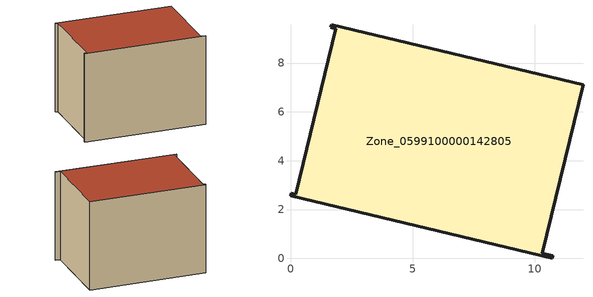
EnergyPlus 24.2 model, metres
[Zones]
Zone_0599100000142805
 floor ground (C_G): 10.74,0.1 10.72,0 0,2.57 0.03,2.67 0.21,2.62 1.85,9.41 1.65,9.46 1.68,9.57 11.98,7.11 10.31,0.2 z0
 wall outside (C_F): 11.98,7.11 1.68,9.57 1.65,9.46 1.85,9.41 0.21,2.62 0.03,2.67 0,2.57 10.72,0 10.74,0.1 10.31,0.2 11.98,7.11 z0:8.16
 roof outside (C_R): 10.31,0.2 11.98,7.11 1.68,9.57 1.65,9.46 1.85,9.41 0.21,2.62 0.03,2.67 0,2.57 10.72,0 10.74,0.1 z8.16
[BUILDING]
Pand.0599100000142805: North Axis=0; Terrain=City; Loads Convergence Tolerance Value=0.04; Temperature Convergence Tolerance Value=0.4; Solar Distribution=FullExterior; Maximum Number of Warmup Days=25; Minimum Number of Warmup Days=1
[Site:Location]
Rotterdam.The.Hague.AP_ZH_NLD Design_Conditions: Latitude=51.96; Longitude=4.45; Time Zone=1; Elevation=-4.5
[SITE:GROUNDTEMPERATURE:BUILDINGSURFACE]
18, 18, 18, 18, 18, 18, 18, 18, 18, 18, 18, 18
[MATERIAL] Thermal Absorptance=0.9; Solar Absorptance=0.7; Visible Absorptance=0.7
Name | Roughness | Thickness | Conductivity | Density | Specific Heat
G.TI.1992-2005 | MediumSmooth | 0.15 | 0.06 | 540 | 1210
F.TI.1992-2005 | Rough | 0.3 | 0.12 | 1920 | 840
R.TI.1992-2005 | MediumRough | 0.2 | 0.08 | 1500 | 1000
[CONSTRUCTION]
C_G: G.TI.1992-2005
C_F: F.TI.1992-2005
C_R: R.TI.1992-2005
[ZONE]
Zone_0599100000142805: Type=1; Multiplier=1; Ceiling Height=Autocalculate; Volume=Autocalculate; Floor Area=autocalculate; Part of Total Floor Area=Yes
[ZONEINFILTRATION:DESIGNFLOWRATE]
Infil_Zone_0599100000142805: Zone or ZoneList or Space or SpaceList=Zone_0599100000142805; Schedule=AlwaysOn; Design Flow Rate Calculation Method=Flow/Area; Flow Rate per Floor Area=0.0015; Constant Term Coefficient=1; Temperature Term Coefficient=0; Velocity Term Coefficient=0; Velocity Squared Term Coefficient=0
[HVACTEMPLATE:ZONE:IDEALLOADSAIRSYSTEM]
Zone_0599100000142805: Maximum Heating Supply Air Temperature=50; Minimum Cooling Supply Air Temperature=13; Maximum Heating Supply Air Humidity Ratio=0.0156; Minimum Cooling Supply Air Humidity Ratio=0.0077; Heating Limit=NoLimit; Cooling Limit=NoLimit; Dehumidification Control Type=ConstantSensibleHeatRatio; Cooling Sensible Heat Ratio=0.7; Dehumidification Setpoint=60; Humidification Control Type=None; Humidification Setpoint=30; Outdoor Air Method=None; Outdoor Air Flow Rate per Person=0.00944; Outdoor Air Flow Rate per Zone Floor Area=0; Outdoor Air Flow Rate per Zone=0; Demand Controlled Ventilation Type=None; Outdoor Air Economizer Type=NoEconomizer; Heat Recovery Type=None; Sensible Heat Recovery Effectiveness=0.7; Latent Heat Recovery Effectiveness=0.65
[ZONECONTROL:THERMOSTAT]
ThermostatControl_Zone_0599100000142805: Zone or ZoneList=Zone_0599100000142805; Control Type Schedule=DualSetpointControlType; Control 1=Thermostat_Zone_0599100000142805; Temperature Difference Between Cutout And Setpoint=0
[THERMOSTATSETPOINT:DUALSETPOINT]
Thermostat_Zone_0599100000142805: Heating Setpoint Temperature Schedule=HeatingSetpoint_Zone_0599100000142805; Cooling Setpoint Temperature Schedule=CoolingSetpoint_Zone_0599100000142805
[SCHEDULE:COMPACT]
HeatingSetpoint_Zone_0599100000142805: Through: 12/31, For: AllDays, Until: 24:00, 21
CoolingSetpoint_Zone_0599100000142805: Through: 12/31, For: AllDays, Until: 24:00, 24
DualSetpointControlType: Through: 12/31, For: AllDays, Until: 24:00, 4
AlwaysOn: Through: 12/31, For: AllDays, Until: 24:00, 1
